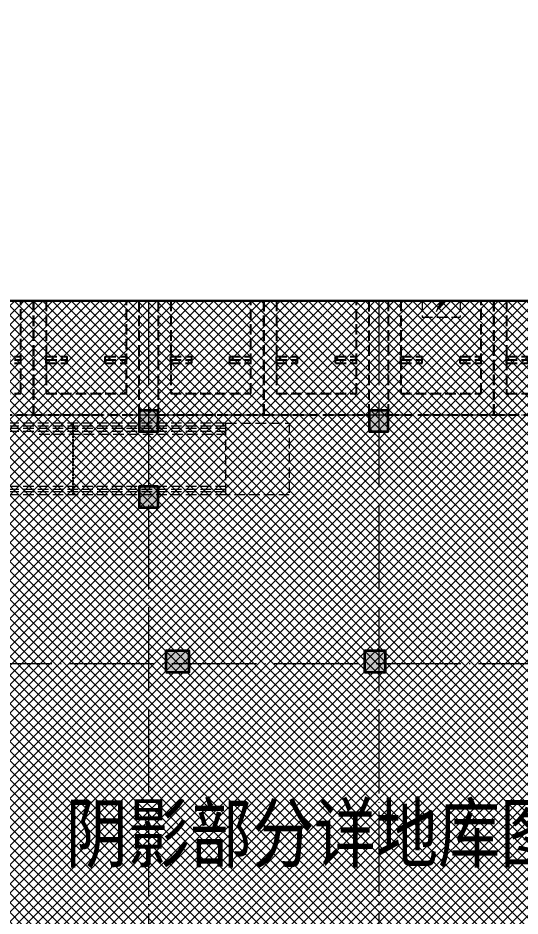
# Model space of a CAD drawing. Extents: x 2803505 to 5851001, y -1372902 to 24339.
# Drawn here: x 2862703 to 2874588, y -725769 to -704490 of the extents above; entities that cross this region are included whole.
import ezdxf
from ezdxf.xclip import XClip

# ---------------------------------------------------------------- set-up
doc = ezdxf.new("R2010")
doc.units = 0
doc.header["$LTSCALE"] = 1000
doc.header["$MEASUREMENT"] = 0
doc.header["$XCLIPFRAME"] = 2
for name, pattern in [('#P_--_20B1_001_t3$0$DASH', [0.35, 0.25, -0.1]), ('5、6、7#楼参照$0$DASH', [0.35, 0.25, -0.1]), ('DASH', [0.35, 0.25, -0.1]), ('DOTE', [2.4200000000000004, 2, -0.2, 0.02, -0.2]), ('HIDDEN', [0.375, 0.25, -0.125])]:
    doc.linetypes.add(name, pattern=pattern)
doc.layers.get('0').update_dxf_attribs({"linetype": 'CONTINUOUS'})
for name, color, linetype, lineweight in [('AE-PARKING', 70, '5、6、7#楼参照$0$DASH', 13), ('DOTE', 19, 'DOTE', 9), ('STAIR', 252, 'CONTINUOUS', 20), ('填充', 251, 'CONTINUOUS', 5), ('砼柱', 2, 'CONTINUOUS', 35)]:
    doc.layers.add(name, color=color, linetype=linetype, lineweight=lineweight)
for name, color, linetype in [('HS-A-停车位（标准）', 9, 'CONTINUOUS'), ('text', 7, 'CONTINUOUS'), ('审核', 1, 'CONTINUOUS')]:
    doc.layers.add(name, color=color, linetype=linetype)
doc.styles.add('黑体', font='simhei.ttf')

# ---------------------------------------------------------------- blocks, each defined once
blk = doc.blocks.new('充电车位')
at = {"layer": 'AE-PARKING', "linetype": 'ByBlock'}
h = blk.add_hatch(color=1, dxfattribs=at)
h.dxf.hatch_style = 1
h.paths.add_polyline_path([(-1007586.192309124, -1042637.750552036), (-1007473.70691881, -1042375.484842397), (-1007689.223537753, -1042375.484842405), (-1007425.007632948, -1042030.478523538), (-1007514.574478829, -1042281.719792634), (-1007278.962196556, -1042297.991757713)])
at = {"layer": 'AE-PARKING', "color": 1}
for p, q in [((-1007928.602682202, -1041872.947363779), (-1007028.602682206, -1041872.947363779)), ((-1007928.602682199, -1041872.947363779), (-1007928.602682201, -1042772.947363771)), ((-1007028.602682203, -1041872.947363779), (-1007028.602682201, -1042772.947363771)), ((-1007928.602682204, -1042772.947363771), (-1007028.602682201, -1042772.947363771))]:
    blk.add_line(p, q, dxfattribs=at)
at = {"layer": 'AE-PARKING', "color": 1, "linetype": 'ByBlock'}
for p, q in [((-1007425.007632948, -1042030.478523538), (-1007689.223537753, -1042375.484842405)), ((-1007425.007632948, -1042030.478523538), (-1007514.574478829, -1042281.719792634)), ((-1007689.223537753, -1042375.484842405), (-1007473.70691881, -1042375.484842397)), ((-1007278.962196556, -1042297.991757713), (-1007586.192309124, -1042637.750552036)), ((-1007586.192309124, -1042637.750552036), (-1007473.70691881, -1042375.484842397)), ((-1007514.574478829, -1042281.719792634), (-1007278.962196556, -1042297.991757713))]:
    blk.add_line(p, q, dxfattribs=at)
blk = doc.blocks.new('A$C25A378E3')
at = {"layer": 'HS-A-停车位（标准）', "linetype": 'DASH'}
for p, q in [((299.9288666398497, 4280.200665866025), (299.9276344913524, 4120.200664976728)), ((299.9288666398497, 4280.200665866025), (799.9285807174165, 4280.00894703425)), ((799.9285807174165, 4280.00894703425), (799.9273485837039, 4120.008946264163)), ((1699.929113851395, 4280.193678615266), (1699.927881702897, 4120.19367778569)), ((1699.929113851395, 4280.193678615266), (2199.928827928961, 4280.001959843212)), ((2199.928827928961, 4280.001959843212), (2199.927595795365, 4120.001958953799)), ((299.9276344913524, 4120.200664976728), (799.9273485837039, 4120.008946264163)), ((299.9282505712472, 4200.200665451237), (799.9279646449722, 4200.00894667895)), ((1699.927881702897, 4120.19367778569), (2199.927595795365, 4120.001958953799)), ((1699.928497782676, 4200.193678200361), (2199.928211856517, 4200.001959428308)), ((300.0205537431175, 1700.046125917463), (-199.9740653929766, 2550.049336581258)), ((2200.020893819514, 1700.035927985562), (2700.026429273654, 2550.032717227354))]:
    blk.add_line(p, q, dxfattribs=at)
for points in [[(1.164153218269348e-10, 5499.999999999884), (2499.999999842257, 5499.971898506512), (2499.938176556607, -0.02810114610474557), (-0.06182328553404659, 3.472669050097466e-07)], [(299.9943796824664, 4999.996627852321), (2199.994379562442, 4999.975270717288), (2199.938176575466, -0.02472896687686443), (299.9381766954903, -0.003371831844560802)]]:
    blk.add_lwpolyline(points, close=True, dxfattribs=at)
blk = doc.blocks.new('DFBFBFBGF')
at = {"layer": 'STAIR', "color": 252, "linetype": '#P_--_20B1_001_t3$0$DASH'}
for p, q in [((293136.325158803, 754230.1456084143), (287316.5787030022, 754230.1456084143)), ((293136.3251588031, 754160.1456084616), (287316.5787030022, 754160.1456084708)), ((293136.3251588018, 754030.1456084143), (293136.325158803, 754230.1456084143)), ((293136.3251588029, 754100.1456084616), (287316.5787030022, 754100.1456084704)), ((293136.3251588018, 754030.1456084143), (287316.5787030022, 754030.1456084145)), ((288716.325158803, 753970.1456084145), (293136.3251588018, 753970.1456083918)), ((293136.325158803, 752730.1456083826), (287316.5787030022, 752730.1456085002)), ((293136.3251588031, 752660.1456084299), (287316.5787030022, 752660.1456085349)), ((293136.3251588018, 752530.1456083826), (293136.325158803, 752730.1456083826)), ((293136.3251588029, 752600.1456084299), (287316.5787030022, 752600.1456085352)), ((293136.3251588018, 752530.1456083826), (287316.5787030022, 752530.1456085071))]:
    blk.add_line(p, q, dxfattribs=at)
blk.add_lwpolyline([(293136.325158803, 754230.1456084143), (294636.325158803, 754230.1456084143), (294636.325158803, 752530.1456083859), (293136.325158803, 752530.1456083859)], close=True, dxfattribs=at)
at = {"layer": '审核', "color": 252, "linetype": 'HIDDEN', "ltscale": 0.2}
blk.add_line((289519.4158324369, 752530.1456084601), (289519.4158324566, 754230.1456084143), dxfattribs=at)
blk = doc.blocks.new('A$C24B36177')
for points in [[(-94775.00000000023, -16697.00265675376), (-95225.00000000023, -16697.00265675376), (-95225.00000000023, -17197.00265675376), (-94775.00000000023, -17197.00265675376)], [(-89325.00000000023, -16697.00265675376), (-89775.00000000023, -16697.00265675376), (-89775.00000000023, -17197.00265675376), (-89325.00000000023, -17197.00265675376)], [(-94775.00000000023, -18497.00265675376), (-95225.00000000023, -18497.00265675376), (-95225.00000000023, -18997.00265675376), (-94775.00000000023, -18997.00265675376)], [(-94588.27152348321, -22897.00265675364), (-94038.27152348321, -22897.00265675364), (-94038.27152348321, -22397.00265675364), (-94588.27152348321, -22397.00265675364)], [(-89888.27152348321, -22897.00265675364), (-89388.27152348321, -22897.00265675364), (-89388.27152348321, -22397.00265675364), (-89888.27152348321, -22397.00265675364)]]:
    blk.add_hatch(color=252).paths.add_polyline_path(points)
at = {"layer": '砼柱', "color": 252, "lineweight": 35}
for points in [[(-94775.00000000023, -16697.00265675376), (-95225.00000000023, -16697.00265675376), (-95225.00000000023, -17197.00265675376), (-94775.00000000023, -17197.00265675376)], [(-89325.00000000023, -16697.00265675376), (-89775.00000000023, -16697.00265675376), (-89775.00000000023, -17197.00265675376), (-89325.00000000023, -17197.00265675376)], [(-94775.00000000023, -18497.00265675376), (-95225.00000000023, -18497.00265675376), (-95225.00000000023, -18997.00265675376), (-94775.00000000023, -18997.00265675376)], [(-94588.27152348321, -22897.00265675364), (-94038.27152348321, -22897.00265675364), (-94038.27152348321, -22397.00265675364), (-94588.27152348321, -22397.00265675364)], [(-89888.27152348321, -22897.00265675364), (-89388.27152348321, -22897.00265675364), (-89388.27152348321, -22397.00265675364), (-89888.27152348321, -22397.00265675364)]]:
    blk.add_lwpolyline(points, close=True, dxfattribs=at)
blk = doc.blocks.new('A$C74D73064')
at = {"layer": '填充'}
h = blk.add_hatch(dxfattribs=at)
h.set_pattern_fill('ANSI37', color=252, scale=100, style=0)
h.set_pattern_definition([(45, (953418.0689988486, -464688.2486653434), (-112.2532015133644, 112.2532015133644), []), (135, (953418.0689988486, -464688.2486653434), (-112.2532015133644, -112.2532015133644), [])])
h.paths.add_polyline_path([(-14883.24657612492, 70322.25548036379), (39116.74029141641, 70322.25548036379), (39116.74029141641, 50822.25548154057), (-14883.24657612492, 50822.25548154057)])
h.paths.add_polyline_path([(-1883.245113453828, 67422.29268095532), (-1883.298365108087, 67422.2499491538), (-4183.506522695068, 67422.2499505431), (-4183.459693771438, 63622.29409954284), (-1883.245802723803, 63622.28858335229), (-1883.245280408068, 61422.56304480421), (-6483.052808453562, 61422.56158439867), (-6483.052809515619, 58222.55929603253), (-1733.24666046747, 58222.5592971961), (-1733.246263705427, 57522.29680770764), (966.75373735209, 57522.296807718), (966.7560266151559, 59622.35956726602), (1116.760783986654, 59622.22407580406), (1116.758494808571, 61422.42511312739), (1116.757451254758, 61422.53944550065), (1116.764397459454, 67422.28934755625)], flags=16)
h.paths.add_polyline_path([(28416.52837015979, 63622.29192543851), (28416.52719244442, 67422.25325119036), (26117.14164646191, 67422.25844941061), (26117.14164806681, 67422.29158126056), (23117.14164118294, 67422.29158126056), (23116.79998004087, 61422.56216836168), (18516.80651620356, 61422.56070896034), (18516.80691674957, 58222.56222750584), (23266.79900158942, 58222.56222766545), (23266.79899674351, 57522.29593126522), (25966.79899780103, 57522.29593127558), (25966.7989977973, 59622.2920976801), (26416.80034946487, 59622.29314419447), (26416.80034955358, 61422.56077466119), (26116.80271170358, 61422.53856905812), (26117.14164408576, 63622.29199816036)], flags=16)
at = {"color": 252}
blk.add_lwpolyline([(-14883.24657612492, 70322.25548036373), (39116.74029141641, 70322.25548036373), (39116.74029141641, 50822.25548154057), (-14883.24657612492, 50822.25548154057)], close=True, dxfattribs=at)
at = {"layer": 'DOTE', "color": 252}
for p, q in [((5105.035101130372, 93136.92275867716), (5105.035101130372, 8148.87607650971)), ((10555.0351011306, 93136.92275867704), (10555.0351011306, 8148.876076509594)), ((-86385.24772744626, 67619.25646164955), (196116.0437006025, 67619.25646164955)), ((196116.0437006019, 61719.25646164967), (-86385.24772744626, 61719.25646164967))]:
    blk.add_line(p, q, dxfattribs=at)
at = {"layer": '填充', "color": 252}
blk.add_lwpolyline([(-14883.24657612492, 70322.25548036379), (39116.74029141641, 70322.25548036379), (39116.74029141641, 50822.25548154057), (-14883.24657612492, 50822.25548154057)], close=True, dxfattribs=at)
at = {"color": 252}
for name, p in [('A$C24B36177', (100104.7992927883, 84419.25646130543)), ('DFBFBFBGF', (-286199.8252656229, -686807.6532554035))]:
    blk.add_blockref(name, p, dxfattribs=at)
at = {"layer": 'AE-PARKING', "color": 252, "rotation": 359.9974937272497}
blk.add_blockref('充电车位', (1019554.21116711, 1112662.743279228), dxfattribs=at)
at = {"layer": 'HS-A-停车位（标准）', "color": 252, "linetype": 'DASH', "xscale": -1, "rotation": 179.9993559612105}
for p in [(-119.9030756260036, 73119.25646130368), (2380.035101088579, 73119.25646095606), (5330.096924373996, 73119.25646130368), (7830.035101088579, 73119.25646095606), (10780.09692437411, 73119.25646130368), (13280.0351010887, 73119.25646095606)]:
    blk.add_blockref('A$C25A378E3', p, dxfattribs=at)

msp = doc.modelspace()

# ---------------------------------------------------------------- block references
ref = msp.add_blockref('A$C74D73064', (2860689.203808141, -781511.2655150846))
XClip(ref).set_block_clipping_path([(-14883.246564808185, 50822.2568892687), (39116.74030273309, 70322.2568880918)])

# ---------------------------------------------------------------- texts
at = {"layer": 'text', "color": 8, "style": '黑体', "width": 0.8}
msp.add_text('阴影部分详地库图纸', height=1345.89029535865, dxfattribs=at).set_placement((2863835.159839336, -724478.2728140906))

doc.saveas('drawing.dxf')
